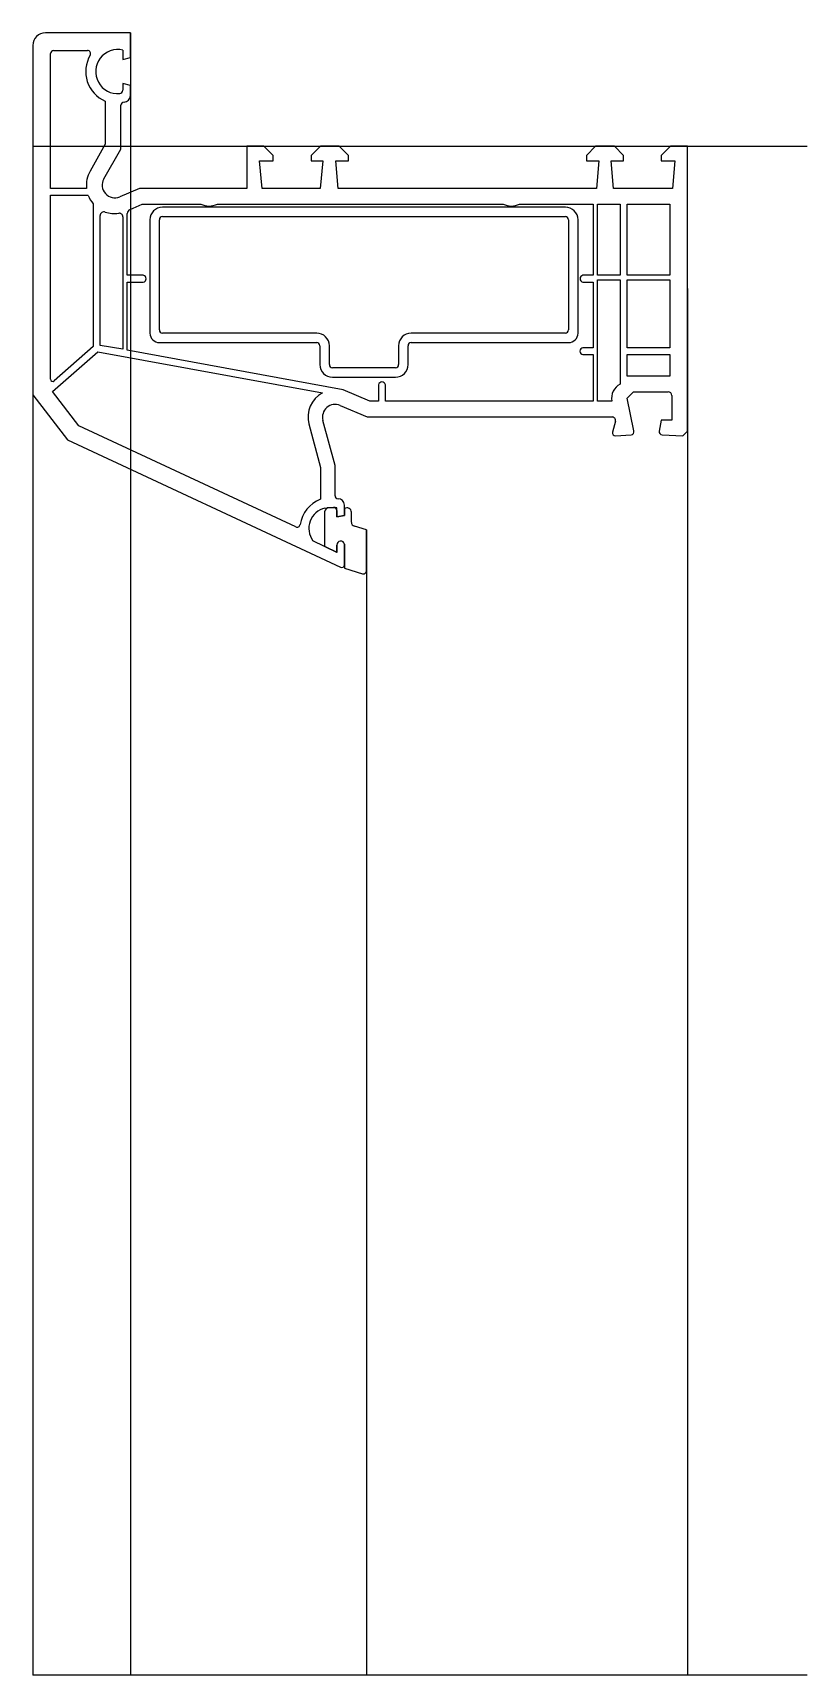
# Model space of a CAD drawing. Extents: x -16 to 108, y -243 to 18.
import ezdxf

# ---------------------------------------------------------------- set-up
doc = ezdxf.new("R2010")
doc.units = 0
doc.layers.get('0').update_dxf_attribs({"linetype": 'CONTINUOUS'})

msp = doc.modelspace()

# ---------------------------------------------------------------- linework, layer by layer
at = {"linetype": 'CONTINUOUS'}
for p, q in [((-15.5, 16), (-15.5, -39.49)), ((0, 18), (-13.5, 18)), ((0, 18), (0, -242.81)), ((0, 14.07), (0, 18)), ((-12.7, -6.7), (-12.7, 14.7)), ((-12.2, 15.2), (-6.82, 15.2)), ((-1.2, 15.26), (-1.2, 13.77)), ((-1.2, 13.77), (0, 14.07)), ((0, 9.65), (-1.2, 9.97)), ((-1.2, 9.97), (-1.2, 8.9)), ((0, 8), (0, 9.65)), ((-4, 7.16), (-4, 0.34)), ((-1.5, -0.47), (-1.5, 6.5)), ((-15.5, 0), (107.5, 0)), ((-15.5, 0), (-15.5, -242.81)), ((-4, 0.34), (-6.4, -3.95)), ((21.2, 0), (18.5, 0)), ((18.5, 0), (18.5, -6.7)), ((22.67, -1.47), (21.2, 0)), ((30.18, 0), (28.71, -1.47)), ((33.15, 0), (30.18, 0)), ((34.62, -1.47), (33.15, 0)), ((73.9, 0), (72.43, -1.47)), ((76.87, 0), (73.9, 0)), ((78.35, -1.47), (76.87, 0)), ((85.8, 0), (84.33, -1.47)), ((88.5, 0), (85.8, 0)), ((88.5, -45.25), (88.5, 0)), ((-4.23, -5.2), (-1.5, -0.47)), ((20.91, -6.7), (20.53, -2.3)), ((20.53, -2.3), (22.67, -2.3)), ((22.67, -2.3), (22.67, -1.47)), ((28.71, -1.47), (28.71, -2.3)), ((28.71, -2.3), (30.54, -2.3)), ((30.54, -2.3), (30.16, -6.7)), ((33.02, -6.7), (32.63, -2.3)), ((32.63, -2.3), (34.62, -2.3)), ((34.62, -2.3), (34.62, -1.47)), ((72.43, -1.47), (72.43, -2.3)), ((72.43, -2.3), (74.42, -2.3)), ((74.42, -2.3), (74.03, -6.7)), ((76.74, -6.7), (76.36, -2.3)), ((76.36, -2.3), (78.35, -2.3)), ((78.35, -2.3), (78.35, -1.47)), ((84.33, -1.47), (84.33, -2.3)), ((84.33, -2.3), (86.47, -2.3)), ((86.47, -2.3), (86.09, -6.7)), ((-6.98, -6.7), (-12.7, -6.7)), ((-12.7, -37.01), (-12.7, -7.8)), ((-12.7, -7.8), (-6.71, -7.8)), ((1.46, -6.7), (-1.7, -8.03)), ((18.5, -6.7), (1.46, -6.7)), ((30.16, -6.7), (20.91, -6.7)), ((74.03, -6.7), (33.02, -6.7)), ((86.09, -6.7), (76.74, -6.7)), ((-5.9, -9.15), (-5.9, -31.83)), ((-0.06, -10.05), (1.88, -9.2)), ((1.88, -9.2), (11.19, -9.2)), ((69.1, -9.69), (5.1, -9.69)), ((13.81, -9.2), (59.19, -9.2)), ((61.81, -9.2), (73.5, -9.2)), ((73.5, -9.2), (73.5, -20.5)), ((74.2, -20.5), (74.2, -9.2)), ((74.2, -9.2), (77.8, -9.2)), ((77.8, -9.2), (77.8, -20.5)), ((78.9, -20.5), (78.9, -9.2)), ((78.9, -9.2), (85.7, -9.2)), ((85.7, -9.2), (85.7, -20.5)), ((-4.8, -31.63), (-4.8, -11.02)), ((-1.2, -11.22), (-1.2, -32.25)), ((-0.5, -20.5), (-0.5, -10.71)), ((3.1, -11.69), (3.1, -29.69)), ((4.6, -29.19), (4.6, -11.69)), ((5.1, -11.19), (69.1, -11.19)), ((69.6, -11.69), (69.6, -29.19)), ((71.1, -29.69), (71.1, -11.69)), ((2.05, -20.5), (-0.5, -20.5)), ((73.5, -20.5), (71.88, -20.5)), ((77.8, -20.5), (74.2, -20.5)), ((85.7, -20.5), (78.9, -20.5)), ((-0.5, -32.41), (-0.5, -21.6)), ((-0.5, -21.6), (2.05, -21.6)), ((71.88, -21.6), (73.5, -21.6)), ((73.5, -21.6), (73.5, -32)), ((74.2, -21.2), (77.8, -21.2)), ((74.2, -40.5), (74.2, -21.2)), ((77.8, -21.2), (77.8, -37.77)), ((78.9, -21.2), (85.7, -21.2)), ((78.9, -32), (78.9, -21.2)), ((85.7, -21.2), (85.7, -32)), ((88.5, -22.62), (88.5, -242.81)), ((4.6, -31.19), (29.6, -31.19)), ((29.6, -29.69), (5.1, -29.69)), ((69.1, -29.69), (44.6, -29.69)), ((44.6, -31.19), (69.6, -31.19)), ((-12.36, -38.97), (-5.19, -32.67)), ((-5.9, -31.83), (-12.11, -37.28)), ((-5.19, -32.67), (30.52, -39.18)), ((-1.2, -32.25), (-4.8, -31.63)), ((33.82, -38.67), (-0.5, -32.41)), ((30.1, -31.69), (30.1, -34.69)), ((31.6, -34.69), (31.6, -31.69)), ((42.6, -31.69), (42.6, -34.69)), ((44.1, -34.69), (44.1, -31.69)), ((73.5, -32), (71.86, -32)), ((71.86, -33.1), (73.5, -33.1)), ((73.5, -33.1), (73.5, -40.5)), ((85.7, -32), (78.9, -32)), ((78.9, -33.1), (85.7, -33.1)), ((78.9, -36.5), (78.9, -33.1)), ((85.7, -33.1), (85.7, -36.5)), ((42.1, -35.19), (32.1, -35.19)), ((85.7, -36.5), (78.9, -36.5)), ((-8.2, -44.41), (-12.36, -38.97)), ((32.1, -36.69), (42.1, -36.69)), ((38.02, -40.5), (33.82, -38.67)), ((39.4, -37.89), (39.4, -40.5)), ((40.5, -40.5), (40.5, -37.89)), ((78.93, -40), (79.93, -39)), ((79.93, -39), (85.42, -39)), ((-15.5, -39.49), (-10, -46.65)), ((33.3, -41.17), (37.6, -43)), ((39.4, -40.5), (38.02, -40.5)), ((73.5, -40.5), (40.5, -40.5)), ((76.48, -40.5), (74.2, -40.5)), ((79.99, -45.22), (78.93, -40)), ((86, -39.58), (86, -43.49)), ((28.35, -44.11), (30.2, -51.03)), ((32.5, -50.73), (30.58, -43.55)), ((37.6, -43), (76.51, -43)), ((77.03, -43.68), (76.57, -45.41)), ((84.31, -43.49), (84.01, -45.24)), ((86, -43.49), (84.31, -43.49)), ((-10, -46.65), (33.36, -66.87)), ((26.25, -60.47), (-8.2, -44.41)), ((77.04, -45.98), (79.53, -45.82)), ((84.47, -45.82), (87.75, -46)), ((87.75, -46), (88.5, -45.25)), ((30.2, -51.03), (30.2, -56.08)), ((32.5, -55.5), (32.5, -50.73)), ((30.9, -57.47), (32.3, -57.35)), ((34, -58.65), (34, -57)), ((30.81, -58.3), (30.81, -63.51)), ((32.8, -57.43), (31.31, -57.43)), ((32.8, -58.86), (32.8, -57.43)), ((32.8, -57.85), (32.8, -58.86)), ((34.01, -58.64), (32.8, -58.86)), ((32.8, -58.86), (34, -58.65)), ((34.01, -57.56), (34.01, -58.64)), ((35.11, -59.73), (35.11, -58.14)), ((37.5, -60.92), (35.57, -60.34)), ((37.5, -60.9), (37.5, -242.81)), ((37.5, -67.45), (37.5, -60.92)), ((32.81, -64.53), (29, -62.65)), ((30.81, -63.51), (32.81, -64.48)), ((32.81, -63.34), (32.81, -64.53)), ((32.81, -64.48), (32.81, -63.34)), ((34, -66.47), (34, -63.21)), ((34, -63.21), (34, -67.03)), ((34, -67.03), (36.89, -67.9)), ((107.5, -242.81), (-15.5, -242.81))]:
    msp.add_line(p, q, dxfattribs=at)
for centre, radius, start, end in [((-13.5, 16), 2, 90, 180), ((-12.2, 14.7), 0.5, 90, 180), ((-2, 11.85), 5.1, 149.3759, 246.9272), ((-6.82, 14.7), 0.5, 329.9988, 89.6554), ((-2.01, 11.85), 3.51, 76.5785, 275.1442), ((-1.75, 8.9), 0.55, 275.2154, 0.2372), ((-1, 8), 1, 270, 0), ((-1, 6.5), 0.5, 90, 180), ((-2.26, -6.26), 4.74, 150.8449, 185.3358), ((-2.49, -6.19), 2, 150.1729, 293.4201), ((-2.51, -6.2), 4.5, 200.8893, 221.0383), ((-4.19, -11.03), 0.61, 70.8573, 179.4111), ((0.23, -10.72), 0.73, 113.4012, 179.2187), ((5.1, -11.69), 2, 90, 180), ((12.5, -6.5), 3, 244.1086, 295.8914), ((60.5, -6.5), 3, 244.1086, 295.8914), ((69.1, -11.69), 2, 0, 90), ((-2.52, -6.2), 4.5, 250.8846, 278.3871), ((-1.78, -11.22), 0.58, 0.44, 97.9298), ((5.1, -11.69), 0.5, 90, 180), ((69.1, -11.69), 0.5, 0, 90), ((1.94, -21.05), 0.56, 280.8441, 79.1559), ((71.99, -21.05), 0.56, 100.8441, 259.1559), ((4.6, -29.69), 1.5, 180, 270), ((5.1, -29.19), 0.5, 180, 270), ((29.6, -31.69), 2, 0, 90), ((29.6, -31.69), 0.5, 0, 90), ((44.6, -31.69), 2, 90, 180), ((44.6, -31.69), 0.5, 90, 180), ((69.1, -29.19), 0.5, 270, 0), ((69.6, -29.69), 1.5, 270, 0), ((71.97, -32.55), 0.56, 100.8441, 259.1559), ((32.1, -34.69), 2, 180, 270), ((32.1, -34.69), 0.5, 180, 270), ((42.1, -34.69), 2, 270, 0), ((42.1, -34.69), 0.5, 270, 0), ((-12.34, -37), 0.36, 181.0971, 309.7227), ((39.95, -38), 0.56, 10.8441, 169.1559), ((78.93, -40), 2.5, 116.8604, 191.5305), ((85.42, -39.58), 0.58, 0, 90), ((32.5, -43), 4.3, 117.4628, 195.0227), ((32.52, -43.02), 2.01, 67.1502, 195.2216), ((76.51, -43.54), 0.54, 344.9736, 89.8371), ((77.02, -45.52), 0.46, 166.0878, 272.9276), ((79.5, -45.32), 0.5, 273.4073, 11.6403), ((84.5, -45.32), 0.5, 170.6636, 266.1725), ((32, -60.85), 5.1, 110.7028, 171.4222), ((32.3, -57.85), 0.5, 0, 90), ((33, -55.5), 0.5, 180, 270), ((33, -57), 1, 0, 90), ((31.65, -60.68), 3.3, 103.1393, 216.5751), ((31.81, -58.3), 1, 119.9995, 180.2275), ((34.41, -58.13), 0.7, 359.545, 124.8521), ((35.75, -59.73), 0.64, 180.3733, 253.6664), ((26.47, -60.02), 0.5, 244.5174, 351.7949), ((33.41, -63.32), 0.6, 10.2325, 182.2365), ((33.41, -63.32), 0.6, 10.2325, 182.2365), ((33.55, -66.46), 0.45, 245.0153, 358.9954), ((37.03, -67.45), 0.47, 252.6699, 0.1629)]:
    msp.add_arc(centre, radius, start, end, dxfattribs=at)

doc.saveas('drawing.dxf')
